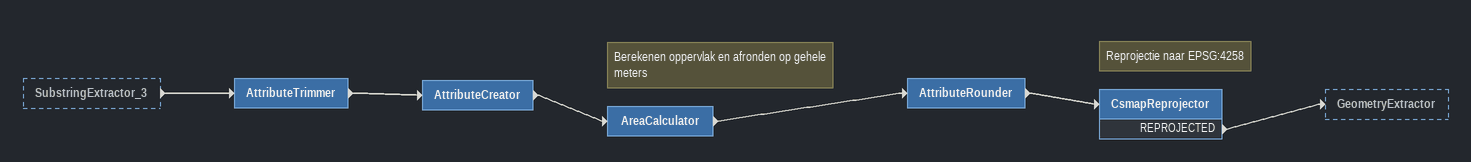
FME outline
SubstringExtractor_3 [outside]
    -> AttributeTrimmer
AttributeTrimmer
    -> AttributeCreator
AttributeCreator
    -> AreaCalculator
Note: Berekenen oppervlak en afronden op gehele meters
AreaCalculator
    -> AttributeRounder
AttributeRounder
    -> CsmapReprojector
Note: Reprojectie naar EPSG:4258
CsmapReprojector
    REPROJECTED -> GeometryExtractor
